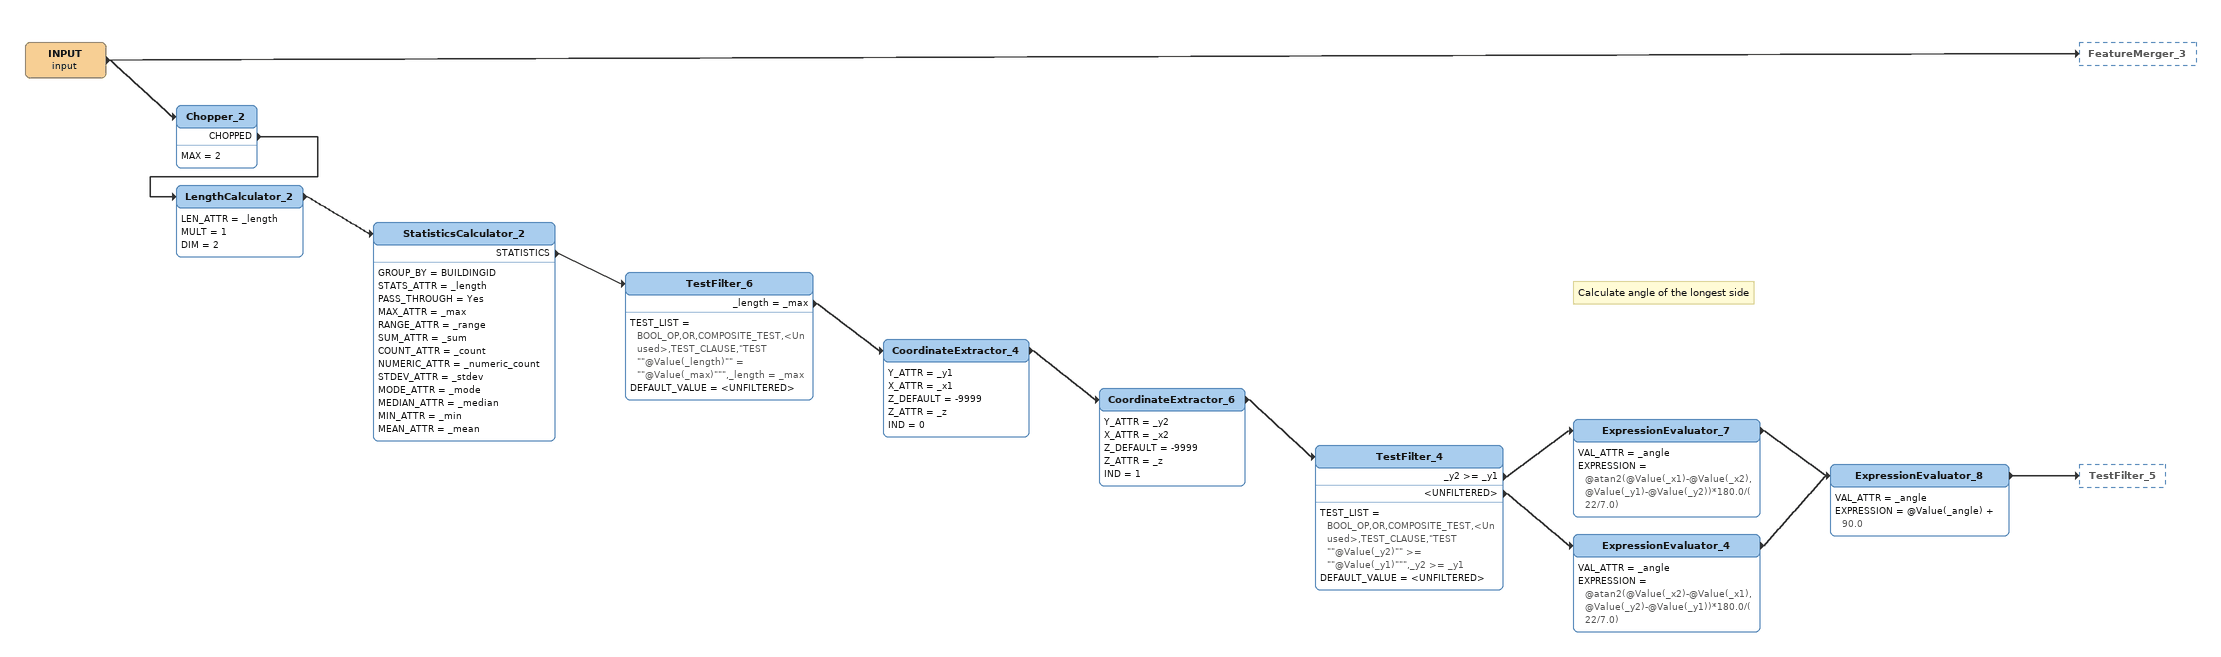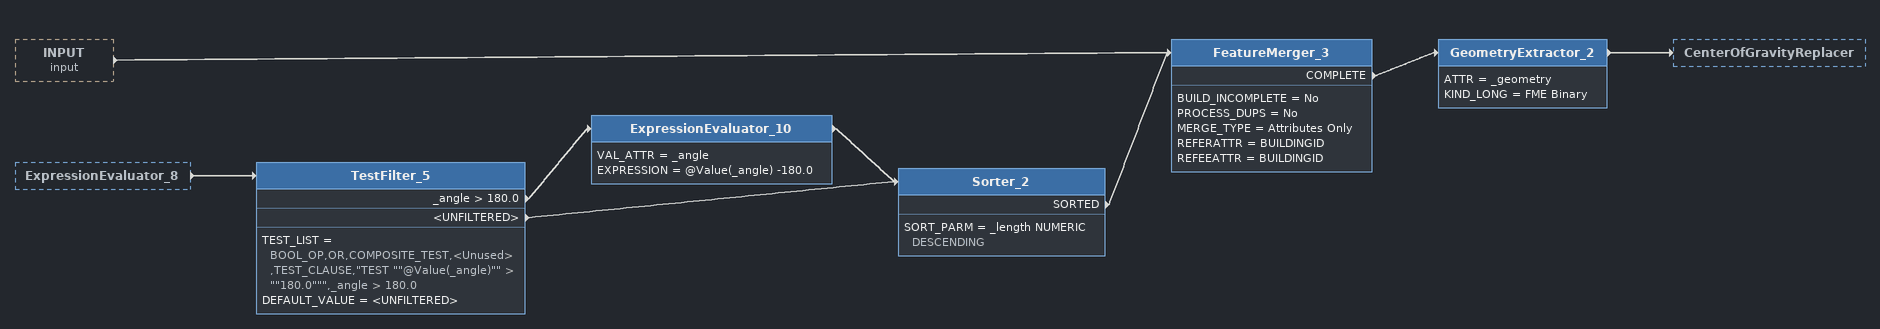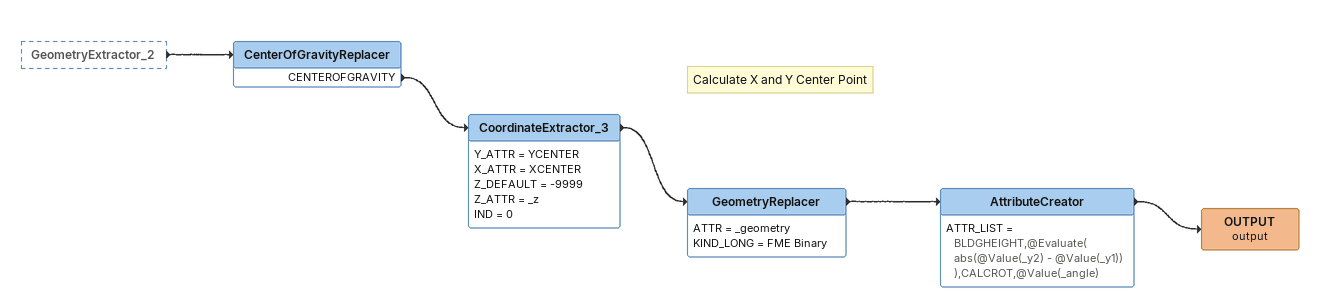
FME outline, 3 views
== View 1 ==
INPUT (input)
    -> Chopper_2
    -> FeatureMerger_3
Chopper_2
    MAX = 2
    CHOPPED -> LengthCalculator_2
LengthCalculator_2
    LEN_ATTR = _length
    MULT = 1
    DIM = 2
    -> StatisticsCalculator_2
StatisticsCalculator_2
    GROUP_BY = BUILDINGID
    STATS_ATTR = _length
    PASS_THROUGH = Yes
    MAX_ATTR = _max
    RANGE_ATTR = _range
    SUM_ATTR = _sum
    COUNT_ATTR = _count
    NUMERIC_ATTR = _numeric_count
    STDEV_ATTR = _stdev
    MODE_ATTR = _mode
    MEDIAN_ATTR = _median
    MIN_ATTR = _min
    MEAN_ATTR = _mean
    STATISTICS -> TestFilter_6
TestFilter_6
    TEST_LIST = BOOL_OP,OR,COMPOSITE_TEST,<Unused>,TEST_CLAUSE,"TEST ""@Value(_length)"" = ""@Value(_max)""",_length = _max
    DEFAULT_VALUE = <UNFILTERED>
    _length = _max -> CoordinateExtractor_4
CoordinateExtractor_4
    Y_ATTR = _y1
    X_ATTR = _x1
    Z_DEFAULT = -9999
    Z_ATTR = _z
    IND = 0
    -> CoordinateExtractor_6
CoordinateExtractor_6
    Y_ATTR = _y2
    X_ATTR = _x2
    Z_DEFAULT = -9999
    Z_ATTR = _z
    IND = 1
    -> TestFilter_4
TestFilter_4
    TEST_LIST = BOOL_OP,OR,COMPOSITE_TEST,<Unused>,TEST_CLAUSE,"TEST ""@Value(_y2)"" >= ""@Value(_y1)""",_y2 >= _y1
    DEFAULT_VALUE = <UNFILTERED>
    _y2 >= _y1 -> ExpressionEvaluator_7
    <UNFILTERED> -> ExpressionEvaluator_4
Note: Calculate angle of the longest side
ExpressionEvaluator_7
    VAL_ATTR = _angle
    EXPRESSION = @atan2(@Value(_x1)-@Value(_x2),@Value(_y1)-@Value(_y2))*180.0/(22/7.0)
    -> ExpressionEvaluator_8
ExpressionEvaluator_4
    VAL_ATTR = _angle
    EXPRESSION = @atan2(@Value(_x2)-@Value(_x1),@Value(_y2)-@Value(_y1))*180.0/(22/7.0)
    -> ExpressionEvaluator_8
ExpressionEvaluator_8
    VAL_ATTR = _angle
    EXPRESSION = @Value(_angle) + 90.0
    -> TestFilter_5

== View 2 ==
INPUT (input) [outside]
    -> FeatureMerger_3
ExpressionEvaluator_8 [outside]
    -> TestFilter_5
TestFilter_5
    TEST_LIST = BOOL_OP,OR,COMPOSITE_TEST,<Unused>,TEST_CLAUSE,"TEST ""@Value(_angle)"" > ""180.0""",_angle > 180.0
    DEFAULT_VALUE = <UNFILTERED>
    _angle > 180.0 -> ExpressionEvaluator_10
    <UNFILTERED> -> Sorter_2
ExpressionEvaluator_10
    VAL_ATTR = _angle
    EXPRESSION = @Value(_angle) -180.0
    -> Sorter_2
Sorter_2
    SORT_PARM = _length NUMERIC DESCENDING
    SORTED -> FeatureMerger_3
FeatureMerger_3
    BUILD_INCOMPLETE = No
    PROCESS_DUPS = No
    MERGE_TYPE = Attributes Only
    REFERATTR = BUILDINGID
    REFEEATTR = BUILDINGID
    COMPLETE -> GeometryExtractor_2
GeometryExtractor_2
    ATTR = _geometry
    KIND_LONG = FME Binary
    -> CenterOfGravityReplacer

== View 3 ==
GeometryExtractor_2 [outside]
    -> CenterOfGravityReplacer
CenterOfGravityReplacer
    CENTEROFGRAVITY -> CoordinateExtractor_3
CoordinateExtractor_3
    Y_ATTR = YCENTER
    X_ATTR = XCENTER
    Z_DEFAULT = -9999
    Z_ATTR = _z
    IND = 0
    -> GeometryReplacer
GeometryReplacer
    ATTR = _geometry
    KIND_LONG = FME Binary
    -> AttributeCreator
Note: Calculate X and Y Center Point
AttributeCreator
    ATTR_LIST = BLDGHEIGHT,@Evaluate( abs(@Value(_y2) - @Value(_y1)) ),CALCROT,@Value(_angle)
    -> OUTPUT (output)
OUTPUT (output)
